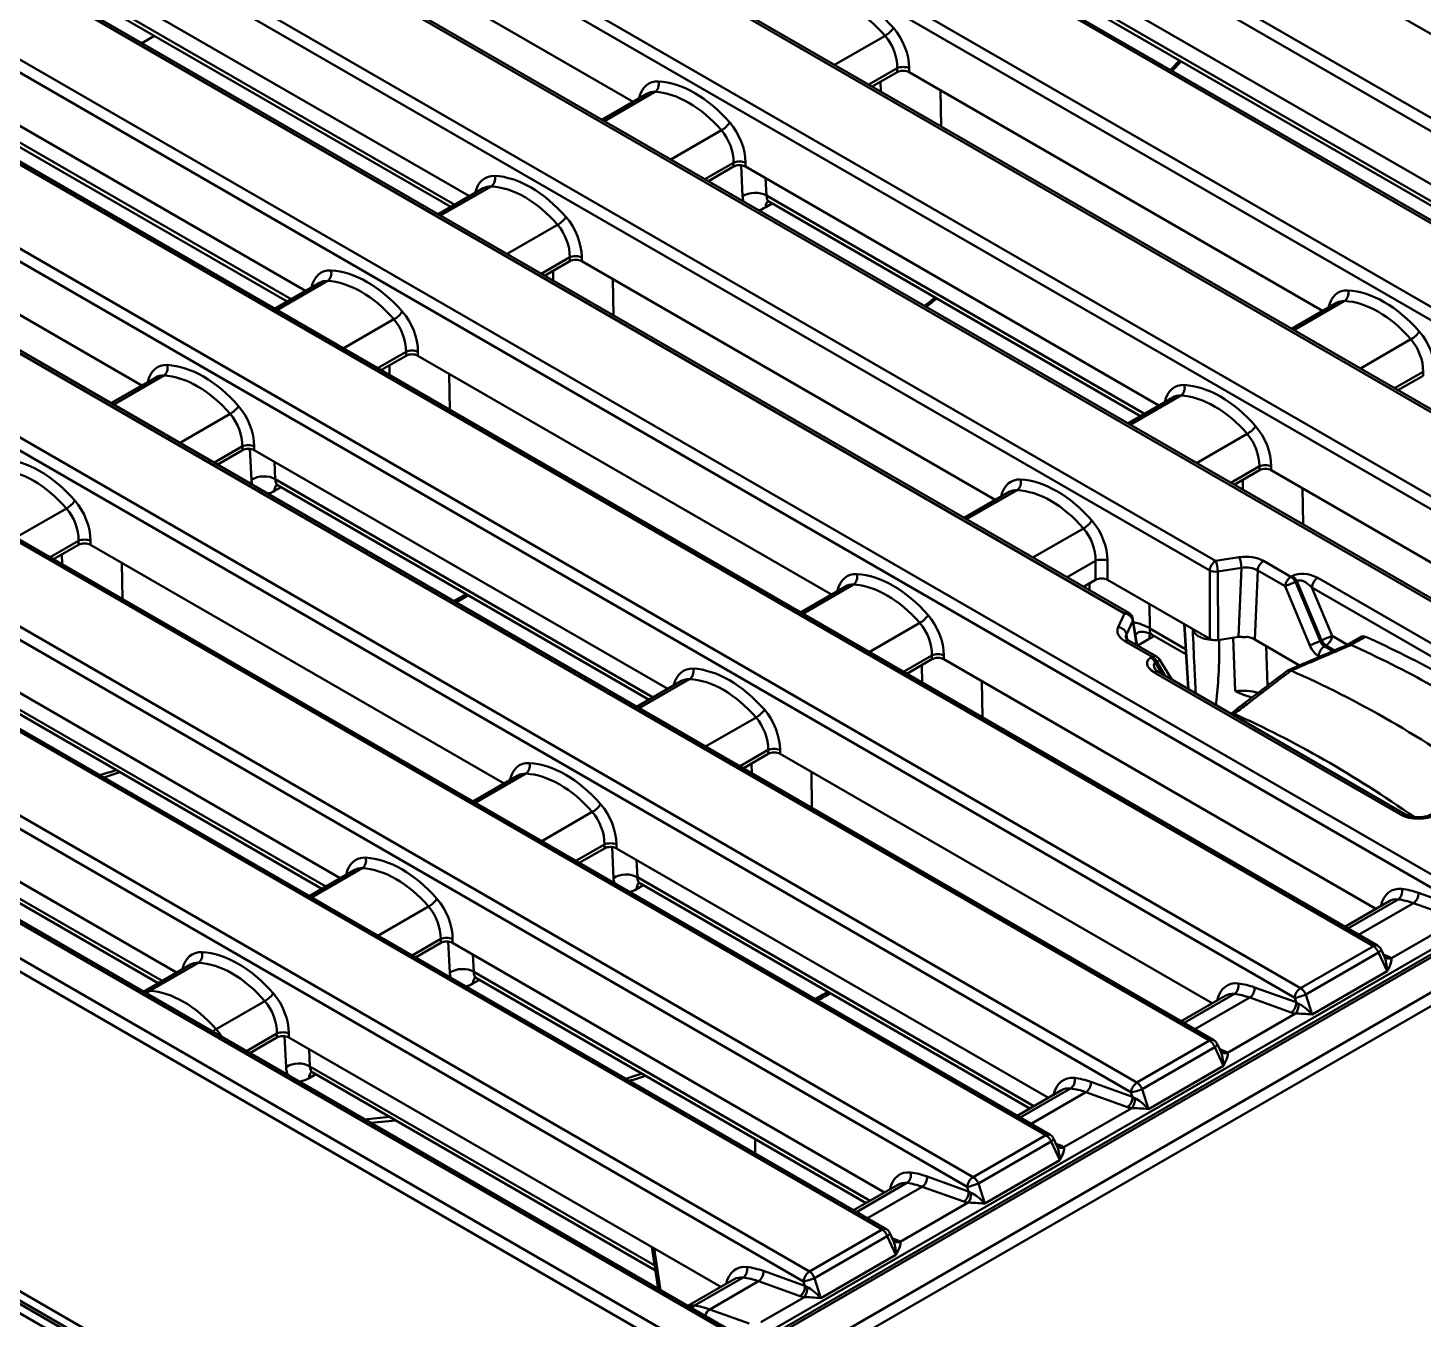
# Model space of a CAD drawing. Header units: millimetres. Extents: x 0 to 1485, y 0 to 1050.
# Drawn here: x 1243.5 to 1326, y 298 to 374.4 of the extents above; entities that cross this region are included whole.
import ezdxf

# ---------------------------------------------------------------- set-up
doc = ezdxf.new("R2010")
doc.units = ezdxf.units.MM
doc.header["$LTSCALE"] = 2.5
doc.layers.add('Sichtbare Kanten(DIN)', color=7, linetype='Continuous', lineweight=50)
doc.layers.add('Sichtbare tangentiale Kanten(DIN)', color=7, linetype='Continuous', lineweight=50)

msp = doc.modelspace()

# ---------------------------------------------------------------- linework, layer by layer
at = {"layer": 'Sichtbare Kanten(DIN)'}
for p, q in [((1362.076, 342.509), (1264.147, 399.049)), ((1352.389, 336.916), (1254.459, 393.456)), ((1342.702, 331.323), (1244.745, 387.878)), ((1279.278, 370.064), (1253.752, 384.802)), ((1308.612, 339.819), (1235.789, 381.863)), ((1269.591, 364.471), (1244.325, 379.059)), ((1329.765, 363.287), (1305.3, 377.412)), ((1323.327, 320.137), (1225.397, 376.677)), ((1268.496, 363.839), (1245.41, 377.168)), ((1328.671, 362.655), (1306.719, 375.329)), ((1250.966, 373.96), (1250.221, 373.53)), ((1259.903, 358.878), (1234.377, 373.616)), ((1311.169, 371.9), (1311.699, 372.454)), ((1258.809, 358.246), (1235.722, 371.575)), ((1294.908, 371.819), (1293.421, 370.961)), ((1320.078, 357.694), (1295.612, 371.819)), ((1313.64, 314.544), (1215.71, 371.084)), ((1280.101, 370.539), (1277.439, 369.002)), ((1250.216, 353.285), (1224.69, 368.023)), ((1285.221, 366.226), (1283.734, 365.368)), ((1310.391, 352.101), (1285.925, 366.226)), ((1303.952, 308.951), (1206.022, 365.491)), ((1270.414, 364.946), (1267.751, 363.409)), ((1309.296, 351.469), (1287.345, 364.143)), ((1275.533, 360.633), (1274.046, 359.775)), ((1300.703, 346.508), (1276.238, 360.633)), ((1294.265, 303.358), (1196.335, 359.898)), ((1260.726, 359.353), (1258.064, 357.816)), ((1320.901, 358.169), (1318.239, 356.632)), ((1265.846, 355.04), (1264.359, 354.182)), ((1291.016, 340.915), (1266.55, 355.04)), ((1286.036, 296.787), (1185.661, 354.738)), ((1387.323, 354.738), (1286.948, 296.787)), ((1251.039, 353.76), (1248.377, 352.223)), ((1326.021, 353.857), (1324.534, 352.998)), ((1311.214, 352.576), (1308.552, 351.039)), ((1256.159, 349.447), (1254.672, 348.589)), ((1281.329, 335.322), (1256.863, 349.447)), ((1316.333, 348.264), (1314.846, 347.405)), ((1342.6, 333.505), (1317.038, 348.264)), ((1280.234, 334.69), (1258.283, 347.364)), ((1301.526, 346.983), (1298.864, 345.446)), ((1246.471, 343.854), (1244.984, 342.996)), ((1271.641, 329.729), (1247.176, 343.854)), ((1306.646, 341.783), (1305.928, 341.368)), ((1312.378, 338.88), (1307.35, 341.783)), ((1291.839, 341.39), (1289.177, 339.853)), ((1269.54, 340.865), (1268.795, 340.435)), ((1308.856, 339.462), (1309.096, 337.907)), ((1311.985, 337.379), (1309.999, 338.526)), ((1312.111, 335.322), (1311.875, 339.17)), ((1313.407, 338.286), (1312.378, 338.88)), ((1312.397, 338.818), (1312.378, 338.88)), ((1261.954, 324.136), (1237.488, 338.261)), ((1310.242, 337.246), (1308.622, 338.181)), ((1315.107, 338.4), (1313.888, 338.211)), ((1318.716, 336.721), (1316.065, 338.251)), ((1321.554, 337.934), (1322.394, 338.419)), ((1296.959, 337.077), (1295.472, 336.219)), ((1323.225, 322.319), (1297.663, 337.077)), ((1310.418, 337.074), (1311.154, 335.874)), ((1260.859, 323.504), (1238.908, 336.178)), ((1324.934, 327.918), (1310.361, 336.332)), ((1282.152, 335.797), (1279.489, 334.26)), ((1252.267, 318.543), (1227.801, 332.668)), ((1287.271, 331.484), (1285.784, 330.626)), ((1313.538, 316.726), (1287.976, 331.484)), ((1251.172, 317.911), (1229.22, 330.585)), ((1272.464, 330.204), (1269.802, 328.667)), ((1277.584, 325.891), (1276.097, 325.033)), ((1303.851, 311.133), (1278.288, 325.891)), ((1262.777, 324.611), (1260.115, 323.074)), ((1302.756, 310.501), (1279.708, 323.808)), ((1321.386, 321.257), (1324.006, 322.769)), ((1267.897, 320.298), (1266.41, 319.44)), ((1294.163, 305.54), (1268.601, 320.298)), ((1323.531, 319.914), (1323.735, 319.472)), ((1253.09, 319.018), (1250.31, 317.413)), ((1293.069, 304.908), (1270.021, 318.215)), ((1311.699, 315.664), (1314.318, 317.176)), ((1258.209, 314.705), (1256.605, 313.779)), ((1284.476, 299.947), (1258.914, 314.705)), ((1313.843, 314.321), (1314.048, 313.879)), ((1280.605, 300.918), (1260.333, 312.622)), ((1302.012, 310.071), (1304.631, 311.583)), ((1263.767, 309.644), (1265.243, 309.788)), ((1286.492, 308.705), (1286.492, 307.845)), ((1304.156, 308.728), (1304.36, 308.286)), ((1292.324, 304.478), (1294.943, 305.99)), ((1294.469, 303.135), (1294.673, 302.693)), ((1280.396, 302.303), (1280.771, 299.827)), ((1282.519, 298.817), (1285.256, 300.397))]:
    msp.add_line(p, q, dxfattribs=at)
for centre, start in [((1308.362, 339.386), 8.78363), ((1309.992, 336.813), 31.52257), ((1323.077, 319.704), 24.82005), ((1313.39, 314.111), 24.82005), ((1303.702, 308.518), 24.82005), ((1294.015, 302.925), 24.82005)]:
    msp.add_arc(centre, 0.5, start, 60, dxfattribs=at)
for centre, major_axis, ratio, start_param, end_param in [((1295.26, 371.613), (0.5, 0), 0.581753, 0.789196, 2.352396), ((1285.573, 366.02), (0.5, 0), 0.581753, 0.789196, 2.352396), ((1275.886, 360.427), (0.5, 0), 0.581753, 0.789196, 2.352396), ((1266.198, 354.834), (0.5, 0), 0.581753, 0.789196, 2.352396), ((1256.511, 349.241), (0.5, 0), 0.581753, 0.789196, 2.352396), ((1316.686, 348.057), (0.5, 0), 0.581753, 0.789196, 2.352396), ((1246.823, 343.648), (0.5, 0), 0.581753, 0.789196, 2.352396), ((1306.998, 341.576), (0.5, 0), 0.581753, 0.789196, 2.352396), ((1313.759, 338.492), (-0.5, 0), 0.581942, 0.789699, 1.179997), ((1313.759, 338.492), (0.5, 0), 0.581942, 4.321589, 4.972699), ((1315.359, 337.836), (-1.001, -0.004), 0.582333, 4.815002, 4.964839), ((1315.359, 337.836), (-1.001, -0.004), 0.582333, 3.926237, 4.481097), ((3674.259, -5351.177), (-2193.873, 5753.27), 0.842549, 0.033017, 0.033761), ((1327.3, 279.1), (-34.287, 59.387), 0.57735, 5.414178, 5.612396), ((1328.149, 279.59), (-34.287, 59.387), 0.57735, 5.414988, 5.612396), ((1297.311, 336.871), (0.5, 0), 0.581753, 0.789196, 2.352396), ((4490.301, -4860.697), (-2281.557, 5702.886), 0.781853, 0.212938, 0.213799), ((1324.083, 277.242), (34.406, -59.593), 0.57735, 2.235122, 2.477277), ((1287.623, 331.278), (0.5, 0), 0.581753, 0.789196, 2.352396), ((1277.936, 325.685), (0.5, 0), 0.581753, 0.789196, 2.352396), ((1268.249, 320.092), (0.5, 0), 0.581753, 0.789196, 2.352396), ((1258.561, 314.499), (0.5, 0), 0.581753, 0.789196, 2.352396)]:
    msp.add_ellipse(centre, major_axis=major_axis, ratio=ratio, start_param=start_param, end_param=end_param, dxfattribs=at)
for points, knots in [([(1287.345, 364.143), (1287.314, 364.161), (1287.281, 364.173), (1287.227, 364.187), (1287.206, 364.189), (1287.188, 364.189), (1287.184, 364.188), (1287.184, 364.188)], [-0.7853982, -0.7853982, -0.7853982, -0.7853982, -0.6283185, -0.6283185, -0.4712389, -0.4712389, -0.3787492, -0.3787492, -0.3787492, -0.3787492]), ([(1258.283, 347.364), (1258.252, 347.382), (1258.219, 347.394), (1258.165, 347.408), (1258.144, 347.41), (1258.125, 347.41), (1258.122, 347.409), (1258.122, 347.409)], [-0.7853982, -0.7853982, -0.7853982, -0.7853982, -0.6283185, -0.6283185, -0.4712389, -0.4712389, -0.3787492, -0.3787492, -0.3787492, -0.3787492]), ([(1309.999, 338.526), (1309.884, 338.592), (1309.762, 338.64), (1309.538, 338.697), (1309.439, 338.706), (1309.285, 338.706), (1309.23, 338.697), (1309.17, 338.685), (1309.158, 338.68), (1309.158, 338.68)], [-0.7853982, -0.7853982, -0.7853982, -0.7853982, -0.6283185, -0.6283185, -0.4712389, -0.4712389, -0.3141593, -0.3141593, -0.1851436, -0.1851436, -0.1851436, -0.1851436]), ([(1313.511, 338.226), (1313.495, 338.226), (1313.478, 338.228), (1313.298, 338.241), (1313.14, 338.273), (1312.858, 338.368), (1312.736, 338.43), (1312.574, 338.551), (1312.521, 338.603), (1312.442, 338.71), (1312.414, 338.763), (1312.397, 338.818)], [0.0889099, 0.0889099, 0.0889099, 0.0889099, 0.0989653, 0.0989653, 0.198162, 0.198162, 0.2948487, 0.2948487, 0.357325, 0.357325, 0.4153734, 0.4153734, 0.4153734, 0.4153734]), ([(1308.622, 338.181), (1308.591, 338.199), (1308.564, 338.217), (1308.518, 338.252), (1308.499, 338.269), (1308.47, 338.299), (1308.46, 338.312), (1308.445, 338.334), (1308.441, 338.342), (1308.437, 338.352), (1308.436, 338.354), (1308.436, 338.355)], [-0.5193006, -0.5193006, -0.5193006, -0.5193006, -0.3832155, -0.3832155, -0.2471304, -0.2471304, -0.1110452, -0.1110452, 0.0250399, 0.0250399, 0.161125, 0.161125, 0.161125, 0.161125]), ([(1315.586, 338.405), (1315.57, 338.4), (1315.554, 338.396), (1315.505, 338.387), (1315.472, 338.384), (1315.405, 338.383), (1315.372, 338.386), (1315.311, 338.397), (1315.282, 338.405), (1315.254, 338.416)], [1.04753435, 1.04753435, 1.04753435, 1.04753435, 1.05766366, 1.05766366, 1.0771562, 1.0771562, 1.09664875, 1.09664875, 1.11506563, 1.11506563, 1.11506563, 1.11506563]), ([(1321.755, 337.925), (1321.72, 337.94), (1321.686, 337.949), (1321.621, 337.954), (1321.591, 337.95), (1321.564, 337.938), (1321.564, 337.938), (1321.563, 337.938)], [-0.21596376, -0.21596376, -0.21596376, -0.21596376, -0.1860424, -0.1860424, -0.15617007, -0.15617007, -0.15555274, -0.15555274, -0.15555274, -0.15555274]), ([(1322.604, 338.414), (1322.558, 338.435), (1322.513, 338.444), (1322.444, 338.44), (1322.417, 338.432), (1322.394, 338.419)], [0, 0, 0, 0, 0.03931332, 0.03931332, 0.06746312, 0.06746312, 0.06746312, 0.06746312]), ([(1310.361, 336.332), (1310.338, 336.345), (1310.318, 336.358), (1310.281, 336.383), (1310.264, 336.396), (1310.235, 336.419), (1310.223, 336.43), (1310.203, 336.45), (1310.195, 336.459), (1310.184, 336.473), (1310.18, 336.478), (1310.179, 336.481)], [4.9019474, 4.9019474, 4.9019474, 4.9019474, 5.0082073, 5.0082073, 5.1144671, 5.1144671, 5.220727, 5.220727, 5.3269868, 5.3269868, 5.4332467, 5.4332467, 5.4332467, 5.4332467]), ([(1318.206, 336.409), (1318.16, 336.43), (1318.115, 336.438), (1318.039, 336.433), (1318.007, 336.421), (1317.98, 336.401)], [0, 0, 0, 0, 0.03933314, 0.03933314, 0.07415239, 0.07415239, 0.07415239, 0.07415239]), ([(1315.904, 334.82), (1315.552, 334.911), (1315.223, 335.05), (1314.912, 335.184), (1314.91, 335.184), (1314.909, 335.185)], [0.2429072, 0.2429072, 0.2429072, 0.2429072, 0.4843908, 0.4843908, 0.485522, 0.485522, 0.485522, 0.485522]), ([(1326.539, 327.918), (1326.482, 327.885), (1326.411, 327.853), (1326.248, 327.797), (1326.155, 327.774), (1325.954, 327.741), (1325.846, 327.733), (1325.63, 327.732), (1325.522, 327.741), (1325.317, 327.774), (1325.221, 327.798), (1325.058, 327.855), (1324.99, 327.886), (1324.934, 327.918)], [-0.777972, -0.777972, -0.777972, -0.777972, -0.52893, -0.52893, -0.269287, -0.269287, -0.001942, -0.001942, 0.268118, 0.268118, 0.535486, 0.535486, 0.777972, 0.777972, 0.777972, 0.777972]), ([(1279.708, 323.808), (1279.677, 323.826), (1279.644, 323.838), (1279.59, 323.852), (1279.569, 323.854), (1279.551, 323.854), (1279.547, 323.853), (1279.547, 323.853)], [-0.7853982, -0.7853982, -0.7853982, -0.7853982, -0.6283185, -0.6283185, -0.4712389, -0.4712389, -0.3787492, -0.3787492, -0.3787492, -0.3787492]), ([(1323.734, 319.475), (1323.734, 319.475), (1323.734, 319.474), (1323.735, 319.473), (1323.737, 319.47), (1323.741, 319.465), (1323.744, 319.461), (1323.752, 319.453), (1323.757, 319.448), (1323.763, 319.444)], [-0.5237929, -0.5237929, -0.5237929, -0.5237929, -0.5099561, -0.5099561, -0.456326, -0.456326, -0.4026959, -0.4026959, -0.3490659, -0.3490659, -0.3490659, -0.3490659]), ([(1270.021, 318.215), (1269.99, 318.233), (1269.957, 318.245), (1269.903, 318.259), (1269.882, 318.261), (1269.863, 318.261), (1269.86, 318.26), (1269.86, 318.26)], [-0.7853982, -0.7853982, -0.7853982, -0.7853982, -0.6283185, -0.6283185, -0.4712389, -0.4712389, -0.3787492, -0.3787492, -0.3787492, -0.3787492]), ([(1314.046, 313.882), (1314.046, 313.882), (1314.047, 313.881), (1314.048, 313.88), (1314.049, 313.877), (1314.054, 313.872), (1314.057, 313.868), (1314.065, 313.86), (1314.07, 313.855), (1314.076, 313.851)], [-0.5237929, -0.5237929, -0.5237929, -0.5237929, -0.5099561, -0.5099561, -0.456326, -0.456326, -0.4026959, -0.4026959, -0.3490659, -0.3490659, -0.3490659, -0.3490659]), ([(1260.333, 312.622), (1260.302, 312.64), (1260.27, 312.652), (1260.215, 312.666), (1260.194, 312.668), (1260.176, 312.668), (1260.173, 312.667), (1260.173, 312.667)], [-0.7853982, -0.7853982, -0.7853982, -0.7853982, -0.6283185, -0.6283185, -0.4712389, -0.4712389, -0.3787492, -0.3787492, -0.3787492, -0.3787492]), ([(1304.359, 308.289), (1304.359, 308.289), (1304.359, 308.288), (1304.36, 308.287), (1304.362, 308.284), (1304.367, 308.279), (1304.37, 308.275), (1304.378, 308.267), (1304.382, 308.262), (1304.388, 308.258)], [-0.5237929, -0.5237929, -0.5237929, -0.5237929, -0.5099561, -0.5099561, -0.456326, -0.456326, -0.4026959, -0.4026959, -0.3490659, -0.3490659, -0.3490659, -0.3490659]), ([(1294.671, 302.696), (1294.672, 302.696), (1294.672, 302.695), (1294.673, 302.694), (1294.675, 302.691), (1294.679, 302.686), (1294.682, 302.682), (1294.69, 302.674), (1294.695, 302.669), (1294.701, 302.665)], [-0.5237929, -0.5237929, -0.5237929, -0.5237929, -0.5099561, -0.5099561, -0.456326, -0.456326, -0.4026959, -0.4026959, -0.3490659, -0.3490659, -0.3490659, -0.3490659])]:
    msp.add_open_spline(points, degree=3, knots=knots, dxfattribs=at)
for points in [[(1296.628, 357.923), (1296.833, 358.091), (1297.038, 358.259), (1297.242, 358.429)], [(1313.511, 338.226), (1313.53, 338.225), (1313.55, 338.224), (1313.569, 338.223)], [(1247.955, 330.095), (1248.273, 330.194), (1248.592, 330.296), (1248.911, 330.403)], [(1323.763, 319.444), (1323.763, 319.443), (1323.764, 319.443), (1323.764, 319.443)], [(1290.191, 316.896), (1290.446, 317.033), (1290.7, 317.173), (1290.955, 317.315)], [(1314.076, 313.851), (1314.076, 313.85), (1314.076, 313.85), (1314.076, 313.85)], [(1279.068, 312.132), (1279.386, 312.231), (1279.704, 312.334), (1280.024, 312.44)], [(1304.388, 308.258), (1304.389, 308.257), (1304.389, 308.257), (1304.389, 308.257)], [(1294.701, 302.665), (1294.701, 302.664), (1294.702, 302.664), (1294.702, 302.664)]]:
    msp.add_open_spline(points, degree=3, dxfattribs=at)
at = {"layer": 'Sichtbare tangentiale Kanten(DIN)'}
for p, q in [((1273.584, 404.617), (1371.514, 348.077)), ((1367.212, 345.593), (1269.282, 402.133)), ((1268.93, 401.557), (1366.86, 345.017)), ((1263.897, 399.024), (1361.826, 342.484)), ((1357.524, 340), (1259.595, 396.54)), ((1259.242, 395.964), (1357.172, 339.424)), ((1254.209, 393.431), (1352.139, 336.891)), ((1347.837, 334.407), (1249.907, 390.947)), ((1249.555, 390.371), (1347.485, 333.831)), ((1244.501, 387.85), (1342.452, 331.298)), ((1240.02, 384.69), (1313.395, 342.327)), ((1313.747, 342.903), (1240.2, 385.366)), ((1235.548, 381.833), (1308.362, 339.794)), ((1328.462, 323.221), (1230.512, 379.773)), ((1230.141, 379.208), (1328.11, 322.645)), ((1268.73, 363.974), (1245.251, 377.53)), ((1225.147, 376.652), (1323.077, 320.112)), ((1328.905, 362.79), (1306.546, 375.699)), ((1318.775, 317.628), (1220.845, 374.168)), ((1294.189, 373.974), (1291.196, 372.246)), ((1220.493, 373.592), (1318.423, 317.052)), ((1311.085, 371.949), (1311.616, 372.502)), ((1259.043, 358.381), (1235.564, 371.937)), ((1293.218, 371.078), (1294.908, 372.053)), ((1294.908, 372.053), (1294.908, 371.819)), ((1295.612, 371.819), (1295.612, 372.053)), ((1215.46, 371.059), (1313.39, 314.519)), ((1277.579, 368.921), (1280.572, 370.649)), ((1293.924, 371.251), (1293.933, 370.665)), ((1297.498, 368.607), (1297.464, 370.75)), ((1309.088, 312.035), (1211.158, 368.575)), ((1284.502, 368.381), (1281.509, 366.653)), ((1210.806, 367.999), (1308.735, 311.459)), ((1283.531, 365.485), (1285.221, 366.46)), ((1285.221, 366.46), (1285.221, 366.226)), ((1285.671, 366.305), (1285.76, 364.472)), ((1285.925, 366.226), (1285.925, 366.46)), ((1205.772, 365.466), (1303.702, 308.926)), ((1267.892, 363.328), (1270.885, 365.056)), ((1287.171, 364.513), (1287.121, 365.536)), ((1287.123, 363.821), (1287.513, 364.046)), ((1309.53, 351.604), (1287.171, 364.513)), ((1201.118, 362.406), (1299.048, 305.866)), ((1299.4, 306.442), (1201.471, 362.982)), ((1274.814, 362.788), (1271.821, 361.06)), ((1273.844, 359.892), (1275.533, 360.867)), ((1275.533, 360.867), (1275.533, 360.633)), ((1276.238, 360.633), (1276.238, 360.867)), ((1274.549, 360.065), (1274.559, 359.479)), ((1196.085, 359.873), (1294.015, 303.333)), ((1258.205, 357.735), (1261.198, 359.463)), ((1278.124, 357.421), (1278.09, 359.564)), ((1318.38, 356.551), (1321.372, 358.279)), ((1191.431, 356.813), (1289.361, 300.273)), ((1289.713, 300.849), (1191.783, 357.389)), ((1265.127, 357.195), (1262.134, 355.467)), ((1325.302, 356.011), (1322.309, 354.283)), ((1286.492, 294.278), (1181.109, 355.121)), ((1264.156, 354.299), (1265.846, 355.274)), ((1265.846, 355.274), (1265.846, 355.04)), ((1266.55, 355.04), (1266.55, 355.274)), ((1391.875, 355.121), (1286.492, 294.278)), ((1180.756, 354.523), (1286.139, 293.68)), ((1185.411, 354.714), (1285.786, 296.762)), ((1264.862, 354.472), (1264.871, 353.886)), ((1286.845, 293.68), (1392.229, 354.523)), ((1287.198, 296.762), (1387.573, 354.714)), ((1248.517, 352.142), (1251.51, 353.87)), ((1268.436, 351.828), (1268.402, 353.971)), ((1287.258, 297.253), (1385.248, 353.827)), ((1324.331, 353.115), (1326.021, 354.091)), ((1326.021, 354.091), (1326.021, 353.857)), ((1308.692, 350.958), (1311.685, 352.686)), ((1255.44, 351.602), (1252.447, 349.874)), ((1315.614, 350.418), (1312.621, 348.69)), ((1254.469, 348.706), (1256.159, 349.681)), ((1256.159, 349.681), (1256.159, 349.447)), ((1256.609, 349.526), (1256.698, 347.693)), ((1256.863, 349.447), (1256.863, 349.681)), ((1258.109, 347.734), (1258.059, 348.757)), ((1314.644, 347.522), (1316.333, 348.498)), ((1316.333, 348.498), (1316.333, 348.264)), ((1317.038, 348.264), (1317.038, 348.498)), ((1280.468, 334.825), (1258.109, 347.734)), ((1315.349, 347.695), (1315.359, 347.109)), ((1258.061, 347.042), (1258.451, 347.267)), ((1299.005, 345.365), (1301.998, 347.093)), ((1318.924, 345.051), (1318.89, 347.194)), ((1245.752, 346.008), (1242.759, 344.281)), ((1305.927, 344.825), (1302.934, 343.097)), ((1244.782, 343.113), (1246.471, 344.088)), ((1246.471, 344.088), (1246.471, 343.854)), ((1247.176, 343.854), (1247.176, 344.088)), ((1245.487, 343.286), (1245.496, 342.7)), ((1249.062, 340.642), (1249.028, 342.785)), ((1304.956, 341.929), (1306.646, 342.905)), ((1306.646, 342.905), (1306.646, 341.783)), ((1307.35, 341.783), (1307.35, 342.905)), ((1315.146, 343.119), (1313.747, 342.903)), ((1318.203, 341.962), (1316.584, 342.897)), ((1313.395, 342.327), (1313.407, 338.286)), ((1313.876, 342.268), (1315.274, 342.484)), ((1313.888, 338.211), (1313.876, 342.268)), ((1315.107, 338.4), (1315.274, 342.484)), ((1316.233, 342.336), (1316.065, 338.251)), ((1316.233, 342.336), (1317.852, 341.401)), ((1318.278, 342.006), (1318.203, 341.962)), ((1334.359, 333.48), (1319.786, 341.893)), ((1269.405, 340.942), (1268.661, 340.512)), ((1289.317, 339.772), (1292.31, 341.5)), ((1306.275, 341.568), (1306.282, 341.164)), ((1319.317, 337.903), (1317.852, 341.401)), ((1318.474, 341.66), (1318.549, 341.703)), ((1318.474, 341.66), (1319.939, 338.162)), ((1320.014, 338.205), (1318.549, 341.703)), ((1319.435, 341.332), (1334.008, 332.918)), ((1319.435, 341.332), (1320.636, 338.464)), ((1309.85, 338.909), (1309.827, 340.353)), ((1308.362, 339.794), (1307.987, 338.986)), ((1308.466, 338.554), (1308.841, 339.361)), ((1308.841, 339.361), (1309.063, 337.927)), ((1296.24, 339.232), (1293.247, 337.504)), ((1308.466, 338.554), (1308.518, 338.253)), ((1311.966, 337.687), (1309.85, 338.909)), ((1312.131, 335.31), (1311.896, 339.158)), ((1320.636, 338.464), (1321.554, 337.934)), ((1308.372, 338.156), (1309.992, 337.221)), ((1309.134, 337.886), (1309.823, 338.284)), ((1314.789, 338.35), (1314.909, 335.185)), ((1316.816, 335.515), (1316.727, 337.87)), ((1319.939, 338.162), (1320.014, 338.205)), ((1320.285, 337.903), (1320.179, 337.842)), ((1320.179, 337.842), (1320.672, 337.557)), ((1320.794, 337.609), (1320.285, 337.903)), ((1321.755, 337.925), (1322.604, 338.414)), ((1295.269, 336.336), (1296.959, 337.312)), ((1296.959, 337.312), (1296.959, 337.077)), ((1297.663, 337.077), (1297.663, 337.312)), ((1309.992, 337.221), (1309.916, 337.178)), ((1310.187, 336.876), (1310.263, 336.919)), ((1310.187, 336.876), (1310.608, 336.189)), ((1310.766, 336.098), (1310.263, 336.919)), ((1319.912, 337.232), (1319.828, 337.281)), ((1286.139, 274.777), (1179.651, 336.257)), ((1261.093, 323.639), (1238.734, 336.548)), ((1296.362, 336.733), (1296.378, 335.696)), ((1310.111, 336.307), (1324.684, 327.894)), ((1179.072, 335.299), (1285.785, 273.688)), ((1285.962, 274.13), (1179.248, 335.741)), ((1179.474, 335.816), (1285.962, 274.335)), ((1279.63, 334.179), (1282.623, 335.907)), ((1299.943, 333.637), (1299.909, 335.781)), ((1286.552, 333.639), (1283.559, 331.911)), ((1285.582, 330.743), (1287.271, 331.719)), ((1287.271, 331.719), (1287.271, 331.484)), ((1287.976, 331.484), (1287.976, 331.719)), ((1251.406, 318.046), (1229.047, 330.955)), ((1269.943, 328.586), (1272.936, 330.314)), ((1286.287, 330.916), (1286.296, 330.33)), ((1289.862, 328.272), (1289.828, 330.415)), ((1276.865, 328.046), (1273.872, 326.318)), ((1275.894, 325.15), (1277.584, 326.126)), ((1277.584, 326.126), (1277.584, 325.891)), ((1278.288, 325.891), (1278.288, 326.126)), ((1278.034, 325.97), (1278.123, 324.137)), ((1260.255, 322.993), (1263.248, 324.721)), ((1279.534, 324.179), (1279.485, 325.201)), ((1279.487, 323.486), (1279.876, 323.711)), ((1302.99, 310.636), (1279.534, 324.179)), ((1321.565, 321.154), (1324.543, 322.874)), ((1328.195, 322.379), (1325.74, 323.261)), ((1267.178, 322.453), (1264.185, 320.725)), ((1322.206, 320.784), (1325.449, 322.656)), ((1325.449, 322.656), (1327.904, 321.774)), ((1328.162, 321.712), (1324.143, 319.392)), ((1266.207, 319.557), (1267.897, 320.533)), ((1267.897, 320.533), (1267.897, 320.298)), ((1268.347, 320.377), (1268.436, 318.544)), ((1268.601, 320.298), (1268.601, 320.533)), ((1269.847, 318.586), (1269.797, 319.608)), ((1323.077, 320.112), (1318.775, 317.628)), ((1319.081, 317.247), (1323.383, 319.731)), ((1323.383, 319.731), (1323.894, 318.626)), ((1323.958, 319.495), (1323.673, 319.606)), ((1250.678, 317.464), (1253.561, 319.128)), ((1269.799, 317.893), (1270.189, 318.118)), ((1293.303, 305.043), (1269.847, 318.586)), ((1323.894, 318.626), (1319.458, 316.065)), ((1311.877, 315.561), (1314.856, 317.281)), ((1312.519, 315.191), (1315.761, 317.063)), ((1315.761, 317.063), (1318.217, 316.181)), ((1318.508, 316.786), (1316.052, 317.668)), ((1318.423, 317.052), (1318.508, 316.786)), ((1319.458, 316.065), (1319.081, 317.247)), ((1257.49, 316.86), (1254.608, 315.195)), ((1318.474, 316.119), (1314.455, 313.799)), ((1256.402, 313.896), (1258.209, 314.94)), ((1258.209, 314.94), (1258.209, 314.705)), ((1258.659, 314.784), (1258.748, 312.951)), ((1258.914, 314.705), (1258.914, 314.94)), ((1313.39, 314.519), (1309.088, 312.035)), ((1260.159, 312.993), (1260.11, 314.015)), ((1309.394, 311.654), (1313.696, 314.138)), ((1313.696, 314.138), (1314.207, 313.033)), ((1314.27, 313.902), (1313.986, 314.013)), ((1280.561, 301.214), (1260.159, 312.993)), ((1314.207, 313.033), (1309.77, 310.472)), ((1260.112, 312.3), (1260.502, 312.525)), ((1308.82, 311.193), (1306.365, 312.075)), ((1302.19, 309.968), (1305.168, 311.688)), ((1302.831, 309.598), (1306.074, 311.47)), ((1306.074, 311.47), (1308.529, 310.588)), ((1308.735, 311.459), (1308.82, 311.193)), ((1309.77, 310.472), (1309.394, 311.654)), ((1308.787, 310.526), (1304.768, 308.206)), ((1263.396, 309.858), (1264.872, 310.001)), ((1303.702, 308.926), (1299.4, 306.442)), ((1299.706, 306.061), (1304.008, 308.545)), ((1304.008, 308.545), (1304.519, 307.44)), ((1304.583, 308.309), (1304.298, 308.42)), ((1304.519, 307.44), (1300.083, 304.879)), ((1299.133, 305.6), (1296.677, 306.482)), ((1292.503, 304.375), (1295.481, 306.095)), ((1293.144, 304.005), (1296.387, 305.877)), ((1296.387, 305.877), (1298.842, 304.995)), ((1299.048, 305.866), (1299.133, 305.6)), ((1300.083, 304.879), (1299.706, 306.061)), ((1299.099, 304.933), (1295.081, 302.613)), ((1294.015, 303.333), (1289.713, 300.849)), ((1280.899, 299.752), (1280.524, 302.229)), ((1290.019, 300.468), (1294.321, 302.952)), ((1294.321, 302.952), (1294.832, 301.847)), ((1294.896, 302.716), (1294.611, 302.827)), ((1294.832, 301.847), (1290.396, 299.286)), ((1282.91, 298.837), (1285.794, 300.502)), ((1289.445, 300.007), (1286.99, 300.889)), ((1283.813, 298.617), (1286.699, 300.284)), ((1286.699, 300.284), (1289.155, 299.402)), ((1289.361, 300.273), (1289.445, 300.007)), ((1290.396, 299.286), (1290.019, 300.468)), ((1289.412, 299.34), (1286.845, 297.858)), ((1286.14, 297.781), (1283.813, 298.617))]:
    msp.add_line(p, q, dxfattribs=at)
for centre, major_axis, ratio, start_param, end_param in [((1292.151, 369.784), (-3.206, 6.798), 0.625236, 5.141584, 5.957879), ((1291.799, 369.616), (2.951, -6.366), 0.628418, 2.004372, 2.820667), ((1294.329, 374.267), (-0.376, -0.329), 0.320625, 0.929615, 2.420329), ((1293.486, 372.717), (0.814, -1.834), 0.636209, 0.940357, 2.015739), ((1293.838, 372.885), (-1.069, 2.266), 0.625236, 4.066202, 5.141584), ((1295.26, 371.886), (-0.5, 0), 0.472722, 3.930789, 5.493989), ((1281.344, 368.912), (-1.069, 2.266), 0.625236, 5.957879, 6.957798), ((1280.992, 368.744), (0.814, -1.834), 0.636209, 2.832034, 3.209285), ((1280.432, 371.105), (-0.027, -0.499), 0.738588, 0.462449, 1.953163), ((1282.111, 364.023), (2.951, -6.366), 0.628418, 2.004372, 2.820667), ((1282.463, 364.191), (-3.206, 6.798), 0.625236, 5.141584, 5.957879), ((1284.642, 368.674), (-0.376, -0.329), 0.320625, 0.929615, 2.420329), ((1283.798, 367.124), (0.814, -1.834), 0.636209, 0.940357, 2.015739), ((1284.151, 367.292), (-1.069, 2.266), 0.625236, 4.066202, 5.141584), ((1285.573, 366.293), (-0.5, 0), 0.472722, 3.930789, 5.493989), ((1271.657, 363.319), (-1.069, 2.266), 0.625236, 5.957879, 6.957798), ((1271.304, 363.151), (0.814, -1.834), 0.636209, 2.832034, 3.209285), ((1270.745, 365.512), (-0.027, -0.499), 0.738588, 0.462449, 1.953163), ((1272.424, 358.43), (2.951, -6.366), 0.628418, 2.004372, 2.820667), ((1272.776, 358.598), (-3.206, 6.798), 0.625236, 5.141584, 5.957879), ((1286.466, 364.036), (-0.999, -0.048), 0.645167, 3.898832, 5.466587), ((1287.173, 365.425), (1.05, 1.703), 0.556861, 2.459737, 2.672839), ((1287.83, 363.384), (-0.5, 0.866), 0.57735, 0.186004, 0.750492), ((1287.88, 364.989), (-0.549, -0.837), 0.535804, 5.615378, 6.313509), ((1274.955, 363.081), (-0.376, -0.329), 0.320625, 0.929615, 2.420329), ((1274.463, 361.699), (-1.069, 2.266), 0.625236, 4.066202, 5.141584), ((1287.173, 365.425), (1.05, 1.703), 0.556861, 3.642899, 3.943267), ((1274.111, 361.531), (0.814, -1.834), 0.636209, 0.940357, 2.015739), ((1275.886, 360.7), (-0.5, 0), 0.472722, 3.930789, 5.493989), ((1261.969, 357.726), (-1.069, 2.266), 0.625236, 5.957879, 6.957798), ((1261.057, 359.919), (-0.027, -0.499), 0.738588, 0.462449, 1.953163), ((1263.089, 353.005), (-3.206, 6.798), 0.625236, 5.141584, 5.957879), ((1261.617, 357.558), (0.814, -1.834), 0.636209, 2.832034, 3.209285), ((1262.736, 352.837), (2.951, -6.366), 0.628418, 2.004372, 2.820667), ((1286.717, 413.582), (-41.757, -67.678), 0.556861, 1.011904, 1.023027), ((1322.144, 356.542), (-1.069, 2.266), 0.625236, 5.957879, 6.957798), ((1321.792, 356.374), (0.814, -1.834), 0.636209, 2.832034, 3.209285), ((1321.232, 358.735), (-0.027, -0.499), 0.738588, 0.462449, 1.953163), ((1322.911, 351.653), (2.951, -6.366), 0.628418, 2.004372, 2.820667), ((1323.263, 351.821), (-3.206, 6.798), 0.625236, 5.141584, 5.957879), ((1265.267, 357.488), (-0.376, -0.329), 0.320625, 0.929615, 2.420329), ((1264.776, 356.106), (-1.069, 2.266), 0.625236, 4.066202, 5.141584), ((1264.424, 355.938), (0.814, -1.834), 0.636209, 0.940357, 2.015739), ((1325.442, 356.304), (-0.376, -0.329), 0.320625, 0.929615, 2.420329), ((1324.598, 354.754), (0.814, -1.834), 0.636209, 0.940357, 2.015739), ((1324.951, 354.922), (-1.069, 2.266), 0.625236, 4.066202, 5.141584), ((1266.198, 355.107), (-0.5, 0), 0.472722, 3.930789, 5.493989), ((1252.282, 352.133), (-1.069, 2.266), 0.625236, 5.957879, 6.957798), ((1251.37, 354.326), (-0.027, -0.499), 0.738588, 0.462449, 1.953163), ((1253.401, 347.412), (-3.206, 6.798), 0.625236, 5.141584, 5.957879), ((1251.93, 351.965), (0.814, -1.834), 0.636209, 2.832034, 3.209285), ((1253.049, 347.244), (2.951, -6.366), 0.628418, 2.004372, 2.820667), ((1312.457, 350.949), (-1.069, 2.266), 0.625236, 5.957879, 6.957798), ((1311.545, 353.142), (-0.027, -0.499), 0.738588, 0.462449, 1.953163), ((1313.576, 346.228), (-3.206, 6.798), 0.625236, 5.141584, 5.957879), ((1312.104, 350.781), (0.814, -1.834), 0.636209, 2.832034, 3.209285), ((1313.224, 346.06), (2.951, -6.366), 0.628418, 2.004372, 2.820667), ((1255.58, 351.895), (-0.376, -0.329), 0.320625, 0.929615, 2.420329), ((1255.088, 350.513), (-1.069, 2.266), 0.625236, 4.066202, 5.141584), ((1254.736, 350.345), (0.814, -1.834), 0.636209, 0.940357, 2.015739), ((1315.755, 350.711), (-0.376, -0.329), 0.320625, 0.929615, 2.420329), ((1315.263, 349.329), (-1.069, 2.266), 0.625236, 4.066202, 5.141584), ((1314.911, 349.161), (0.814, -1.834), 0.636209, 0.940357, 2.015739), ((1256.511, 349.514), (-0.5, 0), 0.472722, 3.930789, 5.493989), ((1243.714, 341.819), (-3.206, 6.798), 0.625236, 5.141584, 5.957879), ((1316.686, 348.33), (-0.5, 0), 0.472722, 3.930789, 5.493989), ((1243.362, 341.651), (2.951, -6.366), 0.628418, 2.004372, 2.820667), ((1257.404, 347.257), (-0.999, -0.048), 0.645167, 3.898832, 5.466587), ((1258.111, 348.646), (1.05, 1.703), 0.556861, 2.459737, 2.672839), ((1258.817, 348.21), (-0.549, -0.837), 0.535804, 5.615378, 6.313509), ((1302.769, 345.356), (-1.069, 2.266), 0.625236, 5.957879, 6.957798), ((1301.857, 347.549), (-0.027, -0.499), 0.738588, 0.462449, 1.953163), ((1303.889, 340.635), (-3.206, 6.798), 0.625236, 5.141584, 5.957879), ((1258.111, 348.646), (1.05, 1.703), 0.556861, 3.642899, 3.943267), ((1258.768, 346.605), (-0.5, 0.866), 0.57735, 0.186004, 0.750492), ((1302.417, 345.188), (0.814, -1.834), 0.636209, 2.832034, 3.209285), ((1303.536, 340.467), (2.951, -6.366), 0.628418, 2.004372, 2.820667), ((1245.893, 346.302), (-0.376, -0.329), 0.320625, 0.929615, 2.420329), ((1245.049, 344.752), (0.814, -1.834), 0.636209, 0.940357, 2.015739), ((1245.401, 344.92), (-1.069, 2.266), 0.625236, 4.066202, 5.141584), ((1306.067, 345.118), (-0.376, -0.329), 0.320625, 0.929615, 2.420329), ((1305.576, 343.736), (-1.069, 2.266), 0.625236, 4.066202, 5.141584), ((1305.224, 343.568), (0.814, -1.834), 0.636209, 0.940357, 2.015739), ((1246.823, 343.921), (-0.5, 0), 0.472722, 3.930789, 5.493989), ((1306.998, 342.737), (-0.5, 0), 0.472722, 3.930789, 5.493989), ((1313.747, 342.495), (-0.25, -0.433), 0.57735, 3.926991, 5.410521), ((1313.747, 342.495), (0.076, -0.494), 0.211325, 1.061055, 2.509678), ((1315.524, 342.275), (-1.501, -0.007), 0.582333, 3.926237, 4.964839), ((1315.146, 342.711), (-0.076, 0.494), 0.211325, 4.202648, 5.651271), ((1316.584, 342.489), (0.25, 0.433), 0.57735, 0.785398, 2.234021), ((1293.082, 339.763), (-1.069, 2.266), 0.625236, 5.957879, 6.957798), ((1292.17, 341.956), (-0.027, -0.499), 0.738588, 0.462449, 1.953163), ((1294.201, 335.042), (-3.206, 6.798), 0.625236, 5.141584, 5.957879), ((1313.747, 342.495), (-0.5, -0.002), 0.470401, 0.78778, 1.829187), ((1315.524, 341.866), (1.001, 0.036), 0.642013, 0.761892, 1.800493), ((1318.203, 341.554), (0.25, 0.433), 0.57735, 0.785398, 2.234021), ((1318.203, 341.554), (0.25, -0.433), 0.57735, 1.48353, 2.356194), ((1319.146, 341.44), (-1.11, 0.27), 0.580101, 4.244852, 5.737232), ((1318.278, 341.597), (-0.25, 0.433), 0.57735, 4.625123, 5.497787), ((1319.146, 341.032), (-0.614, 0.657), 0.463207, 4.736758, 6.229138), ((1319.786, 341.485), (0.25, 0.433), 0.57735, 0.785398, 2.234021), ((1292.73, 339.595), (0.814, -1.834), 0.636209, 2.832034, 3.209285), ((1293.849, 334.874), (2.951, -6.366), 0.628418, 2.004372, 2.820667), ((1318.203, 341.554), (0.461, 0.193), 0.016784, 3.840653, 5.333033), ((1296.38, 339.525), (-0.376, -0.329), 0.320625, 0.929615, 2.420329), ((1295.889, 338.143), (-1.069, 2.266), 0.625236, 4.066202, 5.141584), ((1308.362, 339.386), (0.25, 0.433), 0.57735, 0, 0.785398), ((1308.362, 339.386), (-0.454, 0.21), 0.788675, 3.614645, 5.063268), ((1308.362, 339.386), (0.494, 0.076), 0.570626, 5.935103, 6.283185), ((1295.536, 337.975), (0.814, -1.834), 0.636209, 0.940357, 2.015739), ((1309.45, 338.768), (-1.514, -0.006), 0.572382, 6.020783, 7.059384), ((1307.987, 338.578), (-0.454, 0.21), 0.788675, 3.614645, 5.063268), ((1309.45, 338.36), (-1.018, 0.071), 0.551344, 6.059488, 6.417664), ((1308.085, 337.783), (-2.5, -0.04), 0.626528, 3.918363, 4.376559), ((1310.474, 336.549), (-1.25, 2.165), 0.57735, 0.035318, 0.200308), ((1311.59, 337.193), (1.25, -2.165), 0.57735, 3.727765, 3.892084), ((1309.91, 341.092), (1.838, 2.98), 0.556861, 3.943267, 4.057187), ((1310.561, 339.356), (-0.581, -0.818), 0.50342, 5.597802, 6.33084), ((1320.285, 338.311), (0.461, 0.193), 0.016784, 0.69906, 2.19144), ((1320.285, 338.311), (-0.25, -0.433), 0.57735, 0.785398, 2.234021), ((1308.372, 337.748), (0.25, 0.433), 0.57735, 0, 0.785398), ((1319.668, 338.056), (-0.461, -0.193), 0.016784, 0.69906, 2.19144), ((1319.915, 338.147), (-0.394, 0.924), 0.642704, 1.561471, 2.434136), ((1320.179, 337.434), (-0.25, -0.433), 0.57735, 3.926991, 5.375614), ((1320.266, 338.3), (0.126, -0.494), 0.691481, 4.817714, 5.690379), ((1320.285, 338.311), (-0.25, 0.433), 0.57735, 1.48353, 2.356194), ((1297.311, 337.144), (-0.5, 0), 0.472722, 3.930789, 5.493989), ((1310.895, 336.677), (-1.204, 0.222), 0.504929, 5.748204, 7.240583), ((1309.916, 336.769), (-0.25, 0.433), 0.57735, 4.625123, 5.497787), ((1309.992, 336.813), (0.25, 0.433), 0.57735, 0, 0.785398), ((1309.992, 336.813), (-0.25, 0.433), 0.57735, 4.625123, 5.497787), ((1310.895, 336.269), (-0.775, 0.555), 0.382467, 6.058393, 7.019474), ((1309.992, 336.813), (0.426, 0.261), 0.124916, 5.322105, 6.283185), ((1283.395, 334.17), (-1.069, 2.266), 0.625236, 5.957879, 6.957798), ((1282.483, 336.363), (-0.027, -0.499), 0.738588, 0.462449, 1.953163), ((1284.514, 329.449), (-3.206, 6.798), 0.625236, 5.141584, 5.957879), ((1310.111, 335.899), (0.25, 0.433), 0.57735, 0, 0.785398), ((1283.042, 334.002), (0.814, -1.834), 0.636209, 2.832034, 3.209285), ((1284.162, 329.281), (2.951, -6.366), 0.628418, 2.004372, 2.820667), ((1315.423, 334.096), (-2.002, 0.031), 0.559886, 4.282248, 4.980886), ((1286.693, 333.932), (-0.376, -0.329), 0.320625, 0.929615, 2.420329), ((1285.849, 332.382), (0.814, -1.834), 0.636209, 0.940357, 2.015739), ((1286.201, 332.55), (-1.069, 2.266), 0.625236, 4.066202, 5.141584), ((1314.901, 333.45), (-0.193, -0.434), 0.639042, 3.91576, 4.148267), ((1320.335, 275.079), (-34.267, 59.353), 0.57735, 5.391355, 5.611322), ((1287.623, 331.551), (-0.5, 0), 0.472722, 3.930789, 5.493989), ((1262.993, 399.885), (-41.757, -67.678), 0.556861, 0.56186, 0.579651), ((1273.707, 328.577), (-1.069, 2.266), 0.625236, 5.957879, 6.957798), ((1273.355, 328.409), (0.814, -1.834), 0.636209, 2.832034, 3.209285), ((1272.795, 330.77), (-0.027, -0.499), 0.738588, 0.462449, 1.953163), ((1274.474, 323.688), (2.951, -6.366), 0.628418, 2.004372, 2.820667), ((1274.827, 323.856), (-3.206, 6.798), 0.625236, 5.141584, 5.957879), ((1277.005, 328.339), (-0.376, -0.329), 0.320625, 0.929615, 2.420329), ((1276.162, 326.789), (0.814, -1.834), 0.636209, 0.940357, 2.015739), ((1276.514, 326.957), (-1.069, 2.266), 0.625236, 4.066202, 5.141584), ((1324.684, 327.485), (0.25, 0.433), 0.57735, 0, 0.785398), ((1325.737, 328.52), (1.5, 0), 0.58599, 3.934417, 5.490361), ((1277.936, 325.958), (-0.5, 0), 0.472722, 3.930789, 5.493989), ((1264.02, 322.984), (-1.069, 2.266), 0.625236, 5.957879, 6.957798), ((1263.108, 325.177), (-0.027, -0.499), 0.738588, 0.462449, 1.953163), ((1265.139, 318.263), (-3.206, 6.798), 0.625236, 5.141584, 5.957879), ((1263.668, 322.816), (0.814, -1.834), 0.636209, 2.832034, 3.209285), ((1264.787, 318.095), (2.951, -6.366), 0.628418, 2.004372, 2.820667), ((1278.83, 323.701), (-0.999, -0.048), 0.645167, 3.898832, 5.466587), ((1279.536, 325.09), (1.05, 1.703), 0.556861, 2.459737, 2.672839), ((1280.193, 323.049), (-0.5, 0.866), 0.57735, 0.186004, 0.750492), ((1280.243, 324.654), (-0.549, -0.837), 0.535804, 5.615378, 6.313509), ((1267.318, 322.746), (-0.376, -0.329), 0.320625, 0.929615, 2.420329), ((1266.826, 321.364), (-1.069, 2.266), 0.625236, 4.066202, 5.141584), ((1279.536, 325.09), (1.05, 1.703), 0.556861, 3.642899, 3.943267), ((1325.248, 321.142), (-1.069, 2.266), 0.625236, 5.909486, 6.957798), ((1324.896, 320.974), (0.814, -1.834), 0.636209, 2.783641, 3.209285), ((1324.419, 323.328), (-0.06, -0.496), 0.725517, 0.511951, 2.001081), ((1325.851, 316.267), (2.951, -6.366), 0.628418, 2.587053, 2.772274), ((1326.204, 316.435), (-3.206, 6.798), 0.625236, 5.724265, 5.909486), ((1325.387, 323.094), (-0.169, -0.471), 0.659987, 0.673045, 2.157904), ((1266.474, 321.196), (0.814, -1.834), 0.636209, 0.940357, 2.015739), ((1268.249, 320.365), (-0.5, 0), 0.472722, 3.930789, 5.493989), ((1254.333, 317.391), (-1.069, 2.266), 0.625236, 5.957879, 6.957798), ((1253.421, 319.584), (-0.027, -0.499), 0.738588, 0.462449, 1.953163), ((1255.452, 312.67), (-3.206, 6.798), 0.625236, 5.141584, 5.957879), ((1323.077, 319.704), (0.25, 0.433), 0.57735, 0, 0.785398), ((1323.077, 319.704), (-0.25, 0.433), 0.57735, 4.45059, 5.497787), ((1323.077, 319.704), (0.454, 0.21), 0.25434, 5.329605, 6.283185), ((1323.588, 318.599), (-0.032, 1.052), 0.291596, 4.729536, 5.683116), ((1323.896, 319.933), (-0.181, -0.466), 0.677528, 0.103186, 0.690268), ((1323.216, 319.098), (1.039, 0.108), 0.458349, 0.423881, 0.729355), ((1253.98, 317.223), (0.814, -1.834), 0.636209, 2.832034, 3.209285), ((1255.1, 312.502), (2.951, -6.366), 0.628418, 2.004372, 2.820667), ((1269.142, 318.108), (-0.999, -0.048), 0.645167, 3.898832, 5.466587), ((1324.081, 319.829), (-0.318, -0.386), 0.812059, 0, 0.931484), ((1323.588, 318.599), (0.529, 0.824), 0.252871, 4.906074, 6.127804), ((1269.849, 319.497), (1.05, 1.703), 0.556861, 2.459737, 2.672839), ((1269.849, 319.497), (1.05, 1.703), 0.556861, 3.642899, 3.943267), ((1270.506, 317.456), (-0.5, 0.866), 0.57735, 0.186004, 0.750492), ((1270.555, 319.061), (-0.549, -0.837), 0.535804, 5.615378, 6.313509), ((1315.561, 315.549), (-1.069, 2.266), 0.625236, 5.909486, 6.957798), ((1314.731, 317.735), (-0.06, -0.496), 0.725517, 0.511951, 2.001081), ((1316.516, 310.842), (-3.206, 6.798), 0.625236, 5.724265, 5.909486), ((1251.155, 315.592), (-0.894, 1.792), 0.613818, 5.943281, 6.232538), ((1250.819, 317.008), (0.027, 0.499), 0.738588, 0.462449, 1.008336), ((1252.274, 310.871), (-3.032, 6.323), 0.622017, 5.137298, 5.953593), ((1257.63, 317.153), (-0.376, -0.329), 0.320625, 0.929615, 2.420329), ((1257.139, 315.771), (-1.069, 2.266), 0.625236, 4.066202, 5.141584), ((1294.105, 381.922), (-41.757, -67.678), 0.556861, 0.764394, 0.778063), ((1315.209, 315.381), (0.814, -1.834), 0.636209, 2.783641, 3.209285), ((1316.164, 310.674), (2.951, -6.366), 0.628418, 2.587053, 2.772274), ((1315.7, 317.501), (-0.169, -0.471), 0.659987, 0.673045, 2.157904), ((1318.775, 317.22), (-0.25, -0.433), 0.57735, 3.926991, 5.410521), ((1318.775, 317.22), (-0.476, -0.152), 0.167102, 0.687222, 2.214427), ((1318.775, 317.22), (0.25, -0.433), 0.57735, 1.308997, 2.356194), ((1256.787, 315.603), (0.814, -1.834), 0.636209, 0.940357, 2.015739), ((1318.155, 316.618), (-0.169, -0.471), 0.659987, 0.673045, 2.157904), ((1318.894, 316.602), (1.01, 0.106), 0.484219, 3.928277, 4.233751), ((1318.413, 316.557), (-0.07, -0.495), 0.463044, 0.556693, 1.94275), ((1318.832, 317.04), (-0.526, 0.172), 0.679699, 1.142137, 1.447611), ((1319.152, 316.037), (-0.692, 0.681), 0.246401, 4.506019, 5.727749), ((1319.152, 316.037), (-0.887, 0.063), 0.058669, 4.364067, 5.585798), ((1254.467, 314.902), (0.376, 0.329), 0.320625, 0.929615, 1.475502), ((1253.961, 313.971), (-0.894, 1.792), 0.613818, 4.837729, 5.126986), ((1258.561, 314.772), (-0.5, 0), 0.472722, 3.930789, 5.493989), ((1313.39, 314.111), (0.25, 0.433), 0.57735, 0, 0.785398), ((1313.39, 314.111), (-0.25, 0.433), 0.57735, 4.45059, 5.497787), ((1313.39, 314.111), (0.454, 0.21), 0.25434, 5.329605, 6.283185), ((1313.901, 313.006), (-0.032, 1.052), 0.291596, 4.729536, 5.683116), ((1314.209, 314.34), (-0.181, -0.466), 0.677528, 0.103186, 0.690268), ((1314.394, 314.236), (-0.318, -0.386), 0.812059, 0, 0.931484), ((1313.901, 313.006), (0.529, 0.824), 0.252871, 4.906074, 6.127804), ((1313.529, 313.505), (1.039, 0.108), 0.458349, 0.423881, 0.729355), ((1259.455, 312.515), (-0.999, -0.048), 0.645167, 3.898832, 5.466587), ((1260.161, 313.904), (1.05, 1.703), 0.556861, 2.459737, 2.820047), ((1260.868, 313.468), (-0.549, -0.837), 0.535804, 5.615378, 6.313509), ((1260.161, 313.904), (1.05, 1.703), 0.556861, 3.495691, 3.943267), ((1260.819, 311.863), (-0.5, 0.866), 0.57735, 0.186004, 0.750492), ((1294.105, 381.922), (-41.757, -67.678), 0.556861, 0.56186, 0.579651), ((1305.874, 309.956), (-1.069, 2.266), 0.625236, 5.909486, 6.957798), ((1305.044, 312.142), (-0.06, -0.496), 0.725517, 0.511951, 2.001081), ((1306.829, 305.249), (-3.206, 6.798), 0.625236, 5.724265, 5.909486), ((1306.013, 311.908), (-0.169, -0.471), 0.659987, 0.673045, 2.157904), ((1309.088, 311.627), (-0.25, -0.433), 0.57735, 3.926991, 5.410521), ((1309.088, 311.627), (0.25, -0.433), 0.57735, 1.308997, 2.356194), ((1305.521, 309.788), (0.814, -1.834), 0.636209, 2.783641, 3.209285), ((1306.477, 305.081), (2.951, -6.366), 0.628418, 2.587053, 2.772274), ((1309.088, 311.627), (-0.476, -0.152), 0.167102, 0.687222, 2.214427), ((1308.468, 311.025), (-0.169, -0.471), 0.659987, 0.673045, 2.157904), ((1309.206, 311.009), (1.01, 0.106), 0.484219, 3.928277, 4.233751), ((1308.725, 310.964), (-0.07, -0.495), 0.463044, 0.556693, 1.94275), ((1309.464, 310.444), (-0.887, 0.063), 0.058669, 4.364067, 5.585798), ((1309.145, 311.447), (-0.526, 0.172), 0.679699, 1.142137, 1.447611), ((1309.464, 310.444), (-0.692, 0.681), 0.246401, 4.506019, 5.727749), ((1303.702, 308.518), (0.25, 0.433), 0.57735, 0, 0.785398), ((1303.702, 308.518), (-0.25, 0.433), 0.57735, 4.45059, 5.497787), ((1303.702, 308.518), (0.454, 0.21), 0.25434, 5.329605, 6.283185), ((1304.213, 307.413), (-0.032, 1.052), 0.291596, 4.729536, 5.683116), ((1304.522, 308.747), (-0.181, -0.466), 0.677528, 0.103186, 0.690268), ((1304.706, 308.643), (-0.318, -0.386), 0.812059, 0, 0.931484), ((1304.213, 307.413), (0.529, 0.824), 0.252871, 4.906074, 6.127804), ((1303.841, 307.912), (1.039, 0.108), 0.458349, 0.423881, 0.729355), ((1296.186, 304.363), (-1.069, 2.266), 0.625236, 5.909486, 6.957798), ((1295.357, 306.549), (-0.06, -0.496), 0.725517, 0.511951, 2.001081), ((1297.141, 299.656), (-3.206, 6.798), 0.625236, 5.724265, 5.909486), ((1296.325, 306.315), (-0.169, -0.471), 0.659987, 0.673045, 2.157904), ((1299.4, 306.034), (-0.25, -0.433), 0.57735, 3.926991, 5.410521), ((1299.4, 306.034), (0.25, -0.433), 0.57735, 1.308997, 2.356194), ((1295.834, 304.195), (0.814, -1.834), 0.636209, 2.783641, 3.209285), ((1296.789, 299.488), (2.951, -6.366), 0.628418, 2.587053, 2.772274), ((1298.781, 305.432), (-0.169, -0.471), 0.659987, 0.673045, 2.157904), ((1299.4, 306.034), (-0.476, -0.152), 0.167102, 0.687222, 2.214427), ((1299.038, 305.371), (-0.07, -0.495), 0.463044, 0.556693, 1.94275), ((1299.458, 305.854), (-0.526, 0.172), 0.679699, 1.142137, 1.447611), ((1299.777, 304.851), (-0.692, 0.681), 0.246401, 4.506019, 5.727749), ((1299.519, 305.416), (1.01, 0.106), 0.484219, 3.928277, 4.233751), ((1299.777, 304.851), (-0.887, 0.063), 0.058669, 4.364067, 5.585798), ((1294.015, 302.925), (0.25, 0.433), 0.57735, 0, 0.785398), ((1294.015, 302.925), (-0.25, 0.433), 0.57735, 4.45059, 5.497787), ((1294.015, 302.925), (0.454, 0.21), 0.25434, 5.329605, 6.283185), ((1294.526, 301.82), (-0.032, 1.052), 0.291596, 4.729536, 5.683116), ((1294.834, 303.154), (-0.181, -0.466), 0.677528, 0.103186, 0.690268), ((1295.019, 303.05), (-0.318, -0.386), 0.812059, 0, 0.931484), ((1294.526, 301.82), (0.529, 0.824), 0.252871, 4.906074, 6.127804), ((1294.154, 302.319), (1.039, 0.108), 0.458349, 0.423881, 0.729355), ((1286.499, 298.77), (-1.069, 2.266), 0.625236, 5.909486, 6.957798), ((1286.147, 298.602), (0.814, -1.834), 0.636209, 2.783641, 3.209285), ((1285.669, 300.956), (-0.06, -0.496), 0.725517, 0.511951, 2.001081), ((1287.102, 293.895), (2.951, -6.366), 0.628418, 2.587053, 2.772274), ((1287.454, 294.063), (-3.206, 6.798), 0.625236, 5.724265, 5.909486), ((1286.638, 300.722), (-0.169, -0.471), 0.659987, 0.673045, 2.157904), ((1289.713, 300.441), (-0.25, -0.433), 0.57735, 3.926991, 5.410521), ((1289.713, 300.441), (0.25, -0.433), 0.57735, 1.308997, 2.356194), ((1289.093, 299.839), (-0.169, -0.471), 0.659987, 0.673045, 2.157904), ((1289.713, 300.441), (-0.476, -0.152), 0.167102, 0.687222, 2.214427), ((1289.351, 299.778), (-0.07, -0.495), 0.463044, 0.556693, 1.94275), ((1289.77, 300.261), (-0.526, 0.172), 0.679699, 1.142137, 1.447611), ((1290.09, 299.258), (-0.692, 0.681), 0.246401, 4.506019, 5.727749), ((1283.321, 296.971), (-0.894, 1.792), 0.613818, 5.894888, 6.186862), ((1283.034, 298.383), (-0.06, -0.496), 0.725517, 3.653544, 4.162798), ((1284.276, 292.264), (-3.032, 6.323), 0.622017, 5.719978, 5.9052), ((1289.832, 299.823), (1.01, 0.106), 0.484219, 3.928277, 4.233751), ((1290.09, 299.258), (-0.887, 0.063), 0.058669, 4.364067, 5.585798), ((1283.874, 298.18), (-0.169, -0.471), 0.659987, 3.814638, 4.849874)]:
    msp.add_ellipse(centre, major_axis=major_axis, ratio=ratio, start_param=start_param, end_param=end_param, dxfattribs=at)
for points, knots in [([(1312.397, 338.818), (1312.422, 338.119), (1312.454, 337.394), (1312.516, 336.127), (1312.545, 335.593), (1312.574, 335.054)], [-2.7162996, -2.7162996, -2.7162996, -2.7162996, -2.1859554, -2.1859554, -1.8080251, -1.8080251, -1.8080251, -1.8080251]), ([(1313.77, 334.363), (1313.775, 334.407), (1313.779, 334.45), (1313.836, 335.041), (1313.882, 335.587), (1313.955, 336.833), (1313.973, 337.531), (1313.951, 338.221)], [1.7482528, 1.7482528, 1.7482528, 1.7482528, 1.7804172, 1.7804172, 2.1859554, 2.1859554, 2.7096632, 2.7096632, 2.7096632, 2.7096632]), ([(1318.206, 336.409), (1318.383, 336.485), (1318.56, 336.561), (1319.088, 336.786), (1319.439, 336.936), (1320.01, 337.18), (1320.229, 337.274), (1320.558, 337.414), (1320.668, 337.461), (1320.953, 337.583), (1321.129, 337.657), (1321.455, 337.796), (1321.605, 337.86), (1321.755, 337.925)], [0.1006022, 0.1006022, 0.1006022, 0.1006022, 0.2376844, 0.2376844, 0.5093236, 0.5093236, 0.6790981, 0.6790981, 0.7639854, 0.7639854, 0.899805, 0.899805, 1.0161183, 1.0161183, 1.0161183, 1.0161183]), ([(1314.845, 333.847), (1314.898, 333.887), (1314.95, 333.927), (1315.231, 334.141), (1315.459, 334.315), (1315.83, 334.598), (1315.972, 334.707), (1316.204, 334.884), (1316.293, 334.952), (1316.561, 335.156), (1316.739, 335.292), (1317.203, 335.645), (1317.488, 335.863), (1317.918, 336.19), (1318.062, 336.3), (1318.206, 336.409)], [-1.167006, -1.167006, -1.167006, -1.167006, -1.117116, -1.117116, -0.899805, -0.899805, -0.763985, -0.763985, -0.679098, -0.679098, -0.509324, -0.509324, -0.237684, -0.237684, -0.100602, -0.100602, -0.100602, -0.100602]), ([(1314.845, 333.847), (1314.811, 333.859), (1314.778, 333.866), (1314.712, 333.869), (1314.68, 333.865), (1314.652, 333.855)], [-0.010711379, -0.010711379, -0.010711379, -0.010711379, -0.009372456, -0.009372456, -0.007929469, -0.007929469, -0.007929469, -0.007929469])]:
    msp.add_open_spline(points, degree=3, knots=knots, dxfattribs=at)

doc.saveas('drawing.dxf')
